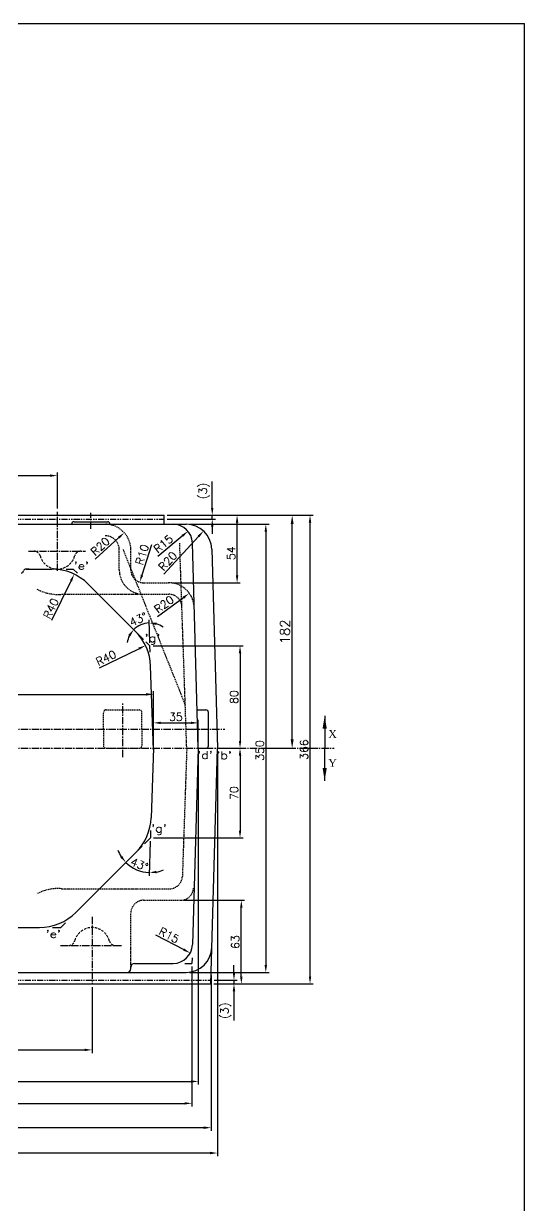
# Model space of a CAD drawing. Header units: millimetres. Extents: x -3508 to 12243, y -3609 to 4092.
# Drawn here: x 7586 to 7977, y 169 to 1092 of the extents above; entities that cross this region are included whole.
import ezdxf

# ---------------------------------------------------------------- set-up
doc = ezdxf.new("R2010")
doc.units = ezdxf.units.MM
doc.header["$LTSCALE"] = 0.3
doc.header["$PDSIZE"] = -50
for name, pattern in [('CENTER2', [28.575, 19.05, -3.175, 3.175, -3.175]), ('HIDDEN', [9.525, 6.35, -3.175]), ('HIDDEN2', [4.7625, 3.175, -1.5875]), ('PHANTOM2', [31.75, 15.875, -3.175, 3.175, -3.175, 3.175, -3.175])]:
    doc.linetypes.add(name, pattern=pattern)
doc.layers.add('AM_5', color=3, linetype='Continuous', lineweight=25)
for name, color, linetype in [('center', 1, 'CENTER2'), ('CHAIN ...', 8, 'PHANTOM2'), ('h', 4, 'HIDDEN'), ('hidden', 4, 'HIDDEN2'), ('ht', 6, 'Continuous')]:
    doc.layers.add(name, color=color, linetype=linetype)
doc.styles.add('ROMANTIC', font='romantic.ttf')
doc.styles.add('rs', font='romans.shx')
doc.styles.get("Standard").update_dxf_attribs({"font": 'romans.shx', "width": 1.2})
doc.dimstyles.new('ISO-25', dxfattribs={"dimscale": 2.5, "dimtxt": 2.5, "dimasz": 2.5, "dimexe": 0.7, "dimexo": 0.625, "dimtad": 1, "dimdec": 3, "dimlfac": -1, "dimzin": 9, "dimdsep": 46, "dimtxsty": 'Standard', "dimcen": 2.5, "dimclrd": 1, "dimclre": 1, "dimclrt": 7, "dimazin": 0, "dimtfac": 0.65, "dimtdec": 3, "dimtmove": 0, "dimatfit": 3, "dimfxl": 0, "dimtolj": 1, "dimarcsym": 0})
doc.dimstyles.new('sarab', dxfattribs={"dimscale": 3, "dimtxt": 2.5, "dimasz": 2.3, "dimexe": 1, "dimexo": 1, "dimtad": 1, "dimdec": 3, "dimdsep": 46, "dimtxsty": 'rs', "dimcen": 0, "dimclrd": 1, "dimclre": 1, "dimclrt": 7, "dimadec": 3, "dimazin": 2, "dimtfac": 1, "dimtdec": 3, "dimtmove": 0, "dimatfit": 3, "dimfxl": 0, "dimarcsym": 0})
doc.dimstyles.new('sarab$0', dxfattribs={"dimscale": 3, "dimtxt": 2.5, "dimasz": 2.3, "dimexe": 1, "dimexo": 1, "dimtad": 1, "dimdec": 3, "dimdsep": 46, "dimtxsty": 'rs', "dimcen": 0, "dimclrd": 1, "dimclre": 1, "dimclrt": 7, "dimadec": 3, "dimazin": 2, "dimtfac": 1, "dimtdec": 3, "dimtmove": 0, "dimatfit": 3, "dimfxl": 0, "dimarcsym": 0})

# ---------------------------------------------------------------- blocks, each defined once
blk = doc.blocks.new('*D44')
at = {"color": 1, "lineweight": -2, "transparency": 16777216}
for p, q in [((7717.61, 355.22), (7717.61, 245.87)), ((7128.61, 292.22), (7128.61, 245.87)), ((7134.36, 248.37), (7711.86, 248.37))]:
    blk.add_line(p, q, dxfattribs=at)
at = {"color": 1, "transparency": 16777216}
for points in [[(7134.36, 249.33), (7134.36, 247.42), (7128.61, 248.37)], [(7711.86, 249.33), (7711.86, 247.42), (7717.61, 248.37)]]:
    blk.add_solid(points, dxfattribs=at)
at = {"layer": 'Defpoints', "color": 0, "transparency": 16777216}
for p in [(7717.61, 357.72), (7128.61, 294.72), (7717.61, 248.37)]:
    blk.add_point(p, dxfattribs=at)
at = {"color": 7, "transparency": 16777216, "insert": (7426.34, 253.06), "char_height": 6.25, "attachment_point": 5, "style": 'rs'}
blk.add_mtext('589', dxfattribs=at)
blk = doc.blocks.new('*D45')
at = {"color": 1, "lineweight": -2, "transparency": 16777216}
for p, q in [((7732.61, 348.22), (7732.61, 226.89)), ((7128.61, 292.22), (7128.61, 226.89)), ((7726.86, 229.39), (7134.36, 229.39))]:
    blk.add_line(p, q, dxfattribs=at)
at = {"color": 1, "transparency": 16777216}
for points in [[(7134.36, 230.35), (7134.36, 228.43), (7128.61, 229.39)], [(7726.86, 230.35), (7726.86, 228.43), (7732.61, 229.39)]]:
    blk.add_solid(points, dxfattribs=at)
at = {"layer": 'Defpoints', "color": 0, "transparency": 16777216}
for p in [(7732.61, 350.72), (7128.61, 294.72), (7128.61, 229.39)]:
    blk.add_point(p, dxfattribs=at)
at = {"color": 7, "transparency": 16777216, "insert": (7435, 234.08), "char_height": 6.25, "attachment_point": 5, "style": 'rs'}
blk.add_mtext('604', dxfattribs=at)
blk = doc.blocks.new('*D46')
at = {"color": 1, "lineweight": -2, "transparency": 16777216}
for p, q in [((7737.61, 523.22), (7737.61, 207.11)), ((7128.61, 292.22), (7128.61, 207.11)), ((7731.86, 209.61), (7134.36, 209.61))]:
    blk.add_line(p, q, dxfattribs=at)
at = {"color": 1, "transparency": 16777216}
for points in [[(7134.36, 210.57), (7134.36, 208.65), (7128.61, 209.61)], [(7731.86, 210.57), (7731.86, 208.65), (7737.61, 209.61)]]:
    blk.add_solid(points, dxfattribs=at)
at = {"layer": 'Defpoints', "color": 0, "transparency": 16777216}
for p in [(7737.61, 525.72), (7128.61, 294.72), (7128.61, 209.61)]:
    blk.add_point(p, dxfattribs=at)
at = {"color": 7, "transparency": 16777216, "insert": (7434.61, 214.3), "char_height": 6.25, "attachment_point": 5, "style": 'rs'}
blk.add_mtext('609', dxfattribs=at)
blk = doc.blocks.new('*D53')
at = {"color": 1, "lineweight": -2, "transparency": 16777216}
for p, q in [((7687.59, 528.22), (7687.59, 548.09)), ((7693.34, 545.59), (7716.86, 545.59)), ((7722.61, 528.22), (7722.61, 548.09))]:
    blk.add_line(p, q, dxfattribs=at)
at = {"color": 1, "transparency": 16777216}
for points in [[(7693.34, 546.55), (7693.34, 544.64), (7687.59, 545.59)], [(7716.86, 546.55), (7716.86, 544.64), (7722.61, 545.59)]]:
    blk.add_solid(points, dxfattribs=at)
at = {"layer": 'Defpoints', "color": 0, "transparency": 16777216}
for p in [(7722.61, 545.59), (7687.59, 525.72), (7722.61, 525.72)]:
    blk.add_point(p, dxfattribs=at)
at = {"color": 7, "transparency": 16777216, "insert": (7705.1, 550.28), "char_height": 6.25, "attachment_point": 5, "style": 'rs'}
blk.add_mtext('35', dxfattribs=at)
blk = doc.blocks.new('*D61')
at = {"color": 1, "lineweight": -2, "transparency": 16777216}
for p, q in [((7157.61, 523.22), (7157.61, 263.02)), ((7722.61, 523.22), (7722.61, 263.02)), ((7163.36, 265.52), (7716.86, 265.52))]:
    blk.add_line(p, q, dxfattribs=at)
at = {"color": 1, "transparency": 16777216}
for points in [[(7163.36, 266.48), (7163.36, 264.56), (7157.61, 265.52)], [(7716.86, 266.48), (7716.86, 264.56), (7722.61, 265.52)]]:
    blk.add_solid(points, dxfattribs=at)
at = {"layer": 'Defpoints', "color": 0, "transparency": 16777216}
for p in [(7157.61, 525.72), (7722.61, 525.72), (7722.61, 265.52)]:
    blk.add_point(p, dxfattribs=at)
at = {"color": 7, "transparency": 16777216, "insert": (7442.2, 270.21), "char_height": 6.25, "attachment_point": 5, "style": 'rs'}
blk.add_mtext('565', dxfattribs=at)
blk = doc.blocks.new('*D64')
at = {"color": 1, "lineweight": -2, "transparency": 16777216}
for p, q in [((7687.35, 605.72), (7757.73, 605.72)), ((7755.23, 599.97), (7755.23, 531.47)), ((7740.11, 525.72), (7757.73, 525.72))]:
    blk.add_line(p, q, dxfattribs=at)
at = {"color": 1, "transparency": 16777216}
for points in [[(7754.28, 599.97), (7756.19, 599.97), (7755.23, 605.72)], [(7754.28, 531.47), (7756.19, 531.47), (7755.23, 525.72)]]:
    blk.add_solid(points, dxfattribs=at)
at = {"layer": 'Defpoints', "color": 0, "transparency": 16777216}
for p in [(7684.85, 605.72), (7737.61, 525.72), (7755.23, 525.72)]:
    blk.add_point(p, dxfattribs=at)
at = {"color": 7, "transparency": 16777216, "insert": (7750.55, 565.72), "char_height": 6.25, "attachment_point": 5, "rotation": 90, "style": 'rs'}
blk.add_mtext('80', dxfattribs=at)
blk = doc.blocks.new('*D65')
at = {"color": 1, "lineweight": -2, "transparency": 16777216}
for p, q in [((7755.23, 519.97), (7755.23, 461.47)), ((7687.69, 455.72), (7757.73, 455.72))]:
    blk.add_line(p, q, dxfattribs=at)
at = {"color": 1, "transparency": 16777216}
for points in [[(7754.28, 519.97), (7756.19, 519.97), (7755.23, 525.72)], [(7754.28, 461.47), (7756.19, 461.47), (7755.23, 455.72)]]:
    blk.add_solid(points, dxfattribs=at)
at = {"layer": 'Defpoints', "color": 0, "transparency": 16777216}
for p in [(7755.23, 525.72), (7685.19, 455.72), (7755.23, 455.72)]:
    blk.add_point(p, dxfattribs=at)
at = {"color": 7, "transparency": 16777216, "insert": (7750.55, 490.72), "char_height": 6.25, "attachment_point": 5, "rotation": 90, "style": 'rs'}
blk.add_mtext('70', dxfattribs=at)
blk = doc.blocks.new('*D66')
at = {"color": 1, "lineweight": -2, "transparency": 16777216}
for p, q in [((7679.79, 610.78), (7670.39, 620.19)), ((7684.76, 608.22), (7684.15, 626.16))]:
    blk.add_line(p, q, dxfattribs=at)
for start, end in [(91.96366, 135), (55.10481, 73.53423), (153.42942, 171.85885)]:
    blk.add_arc((7684.85, 605.72), 17.95, start, end, dxfattribs=at)
at = {"color": 1, "transparency": 16777216}
for points in [[(7689.82, 621.99), (7690.06, 623.89), (7684.23, 623.67)], [(7668.02, 614.31), (7669.57, 613.19), (7672.15, 618.42)]]:
    blk.add_solid(points, dxfattribs=at)
at = {"layer": 'Defpoints', "color": 0, "transparency": 16777216}
for p in [(7679.81, 622.95), (7681.56, 609.01), (7684.85, 605.72), (7684.85, 605.72), (7685.02, 600.82)]:
    blk.add_point(p, dxfattribs=at)
at = {"color": 7, "transparency": 16777216, "insert": (7675.75, 626.45), "char_height": 6.25, "attachment_point": 5, "rotation": 23.69361, "style": 'rs'}
blk.add_mtext('43%%D', dxfattribs=at)
blk = doc.blocks.new('*D67')
at = {"color": 1, "lineweight": -2, "transparency": 16777216}
for p, q in [((7685.11, 453.22), (7684.18, 426.16)), ((7678.8, 449.33), (7664.28, 434.81))]:
    blk.add_line(p, q, dxfattribs=at)
for start, end in [(200.62356, 212.81178), (225, 268.03634), (280.22456, 292.41278)]:
    blk.add_arc((7685.19, 455.72), 27.08, start, end, dxfattribs=at)
at = {"color": 1, "transparency": 16777216}
for points in [[(7663.18, 441.65), (7661.69, 440.45), (7666.04, 436.57)], [(7690.07, 428.12), (7689.93, 430.03), (7684.26, 428.66)]]:
    blk.add_solid(points, dxfattribs=at)
at = {"layer": 'Defpoints', "color": 0, "transparency": 16777216}
for p in [(7685.19, 455.72), (7685.19, 455.72), (7685.39, 461.45), (7680.57, 451.1), (7671.39, 432.43)]:
    blk.add_point(p, dxfattribs=at)
at = {"color": 7, "transparency": 16777216, "insert": (7676.67, 435.01), "char_height": 6.25, "attachment_point": 5, "rotation": 337.63419, "style": 'rs'}
blk.add_mtext('43%%D', dxfattribs=at)
blk = doc.blocks.new('*D68')
at = {"color": 1, "lineweight": -2, "transparency": 16777216}
for p, q in [((7715.68, 700.72), (7777.87, 700.72)), ((7775.37, 694.97), (7775.37, 356.47)), ((7715.68, 350.72), (7777.87, 350.72))]:
    blk.add_line(p, q, dxfattribs=at)
at = {"color": 1, "transparency": 16777216}
for points in [[(7774.41, 694.97), (7776.33, 694.97), (7775.37, 700.72)], [(7774.41, 356.47), (7776.33, 356.47), (7775.37, 350.72)]]:
    blk.add_solid(points, dxfattribs=at)
at = {"layer": 'Defpoints', "color": 0, "transparency": 16777216}
for p in [(7713.18, 700.72), (7713.18, 350.72), (7775.37, 350.72)]:
    blk.add_point(p, dxfattribs=at)
at = {"color": 7, "transparency": 16777216, "insert": (7770.68, 524), "char_height": 6.25, "attachment_point": 5, "rotation": 90, "style": 'rs'}
blk.add_mtext('350', dxfattribs=at)
blk = doc.blocks.new('*D69')
at = {"color": 1, "lineweight": -2, "transparency": 16777216}
for p, q in [((7698.36, 707.72), (7812.42, 707.72)), ((7809.92, 347.47), (7809.92, 701.97)), ((7734.86, 341.72), (7812.42, 341.72))]:
    blk.add_line(p, q, dxfattribs=at)
at = {"color": 1, "transparency": 16777216}
for points in [[(7808.96, 701.97), (7810.88, 701.97), (7809.92, 707.72)], [(7808.96, 347.47), (7810.88, 347.47), (7809.92, 341.72)]]:
    blk.add_solid(points, dxfattribs=at)
at = {"layer": 'Defpoints', "color": 0, "transparency": 16777216}
for p in [(7695.86, 707.72), (7809.92, 707.72), (7732.36, 341.72)]:
    blk.add_point(p, dxfattribs=at)
at = {"color": 7, "transparency": 16777216, "insert": (7805.23, 524.72), "char_height": 6.25, "attachment_point": 5, "rotation": 90, "style": 'rs'}
blk.add_mtext('366', dxfattribs=at)
blk = doc.blocks.new('*D70')
at = {"color": 1, "lineweight": -2, "transparency": 16777216}
for p, q in [((7733.53, 713.47), (7733.53, 734.25)), ((7698.36, 707.72), (7736.03, 707.72)), ((7698.36, 704.72), (7736.03, 704.72)), ((7733.53, 704.72), (7733.53, 707.72)), ((7733.53, 698.97), (7733.53, 693.22))]:
    blk.add_line(p, q, dxfattribs=at)
at = {"color": 1, "transparency": 16777216}
for points in [[(7732.57, 713.47), (7734.49, 713.47), (7733.53, 707.72)], [(7732.57, 698.97), (7734.49, 698.97), (7733.53, 704.72)]]:
    blk.add_solid(points, dxfattribs=at)
at = {"layer": 'Defpoints', "color": 0, "transparency": 16777216}
for p in [(7695.86, 707.72), (7695.86, 704.72), (7733.53, 707.72)]:
    blk.add_point(p, dxfattribs=at)
at = {"color": 7, "transparency": 16777216, "insert": (7727.2, 726.74), "char_height": 6.25, "attachment_point": 5, "rotation": 90, "style": 'rs'}
blk.add_mtext('(3)', dxfattribs=at)
blk = doc.blocks.new('*D71')
at = {"color": 1, "lineweight": -2, "transparency": 16777216}
for p, q in [((7750.5, 350.47), (7750.5, 356.22)), ((7734.86, 341.72), (7753, 341.72)), ((7735.01, 344.72), (7753, 344.72)), ((7750.5, 344.72), (7750.5, 341.72)), ((7750.5, 335.97), (7750.5, 313.23))]:
    blk.add_line(p, q, dxfattribs=at)
at = {"color": 1, "transparency": 16777216}
for points in [[(7749.54, 350.47), (7751.46, 350.47), (7750.5, 344.72)], [(7749.54, 335.97), (7751.46, 335.97), (7750.5, 341.72)]]:
    blk.add_solid(points, dxfattribs=at)
at = {"layer": 'Defpoints', "color": 0, "transparency": 16777216}
for p in [(7732.36, 341.72), (7732.51, 344.72), (7750.5, 341.72)]:
    blk.add_point(p, dxfattribs=at)
at = {"color": 7, "transparency": 16777216, "insert": (7744.17, 320.74), "char_height": 6.25, "attachment_point": 5, "rotation": 90, "style": 'rs'}
blk.add_mtext('(3)', dxfattribs=at)
blk = doc.blocks.new('*D72')
at = {"color": 1, "lineweight": -2, "transparency": 16777216}
blk.add_line((7645.41, 588.59), (7676.23, 603.54), dxfattribs=at)
at = {"color": 1, "transparency": 16777216}
blk.add_solid([(7675.81, 604.4), (7676.65, 602.68), (7681.4, 606.05)], dxfattribs=at)
at = {"layer": 'Defpoints', "color": 0, "transparency": 16777216}
for p in [(7681.4, 606.05), (7645.41, 588.59)]:
    blk.add_point(p, dxfattribs=at)
at = {"color": 7, "transparency": 16777216, "insert": (7650.58, 596.31), "char_height": 6.25, "attachment_point": 5, "rotation": 25.88235, "style": 'rs'}
blk.add_mtext('R40', dxfattribs=at)
blk = doc.blocks.new('*D73')
at = {"color": 1, "lineweight": -2, "transparency": 16777216}
blk.add_line((7608.28, 625.72), (7623.21, 656.55), dxfattribs=at)
at = {"color": 1, "transparency": 16777216}
blk.add_solid([(7622.35, 656.97), (7624.07, 656.13), (7625.71, 661.72)], dxfattribs=at)
at = {"layer": 'Defpoints', "color": 0, "transparency": 16777216}
for p in [(7625.71, 661.72), (7608.28, 625.72)]:
    blk.add_point(p, dxfattribs=at)
at = {"color": 7, "transparency": 16777216, "insert": (7607.56, 634.98), "char_height": 6.25, "attachment_point": 5, "rotation": 64.16157, "style": 'rs'}
blk.add_mtext('R40', dxfattribs=at)
blk = doc.blocks.new('*D262')
at = {"color": 1, "lineweight": -2, "transparency": 16777216}
for p, q in [((7639.61, 339.03), (7639.61, 287.65)), ((7288.61, 304.28), (7288.61, 287.65)), ((7294.36, 290.15), (7633.86, 290.15))]:
    blk.add_line(p, q, dxfattribs=at)
at = {"color": 1, "transparency": 16777216}
for points in [[(7294.36, 291.11), (7294.36, 289.19), (7288.61, 290.15)], [(7633.86, 291.11), (7633.86, 289.19), (7639.61, 290.15)]]:
    blk.add_solid(points, dxfattribs=at)
at = {"layer": 'Defpoints', "color": 0, "transparency": 16777216}
for p in [(7639.61, 341.53), (7288.61, 306.78), (7639.61, 290.15)]:
    blk.add_point(p, dxfattribs=at)
at = {"color": 7, "transparency": 16777216, "insert": (7462.95, 294.84), "char_height": 6.25, "attachment_point": 5, "style": 'rs'}
blk.add_mtext('351', dxfattribs=at)
blk = doc.blocks.new('*D264')
at = {"color": 1, "lineweight": -2, "transparency": 16777216}
for p, q in [((7308.61, 718.34), (7308.61, 741.22)), ((7314.36, 738.72), (7606.86, 738.72)), ((7612.61, 712.95), (7612.61, 741.22))]:
    blk.add_line(p, q, dxfattribs=at)
at = {"color": 1, "transparency": 16777216}
for points in [[(7314.36, 739.68), (7314.36, 737.77), (7308.61, 738.72)], [(7606.86, 739.68), (7606.86, 737.77), (7612.61, 738.72)]]:
    blk.add_solid(points, dxfattribs=at)
at = {"layer": 'Defpoints', "color": 0, "transparency": 16777216}
for p in [(7612.61, 738.72), (7308.61, 715.84), (7612.61, 710.45)]:
    blk.add_point(p, dxfattribs=at)
at = {"color": 7, "transparency": 16777216, "insert": (7460.61, 743.41), "char_height": 6.25, "attachment_point": 5, "style": 'rs'}
blk.add_mtext('304', dxfattribs=at)
blk = doc.blocks.new('*D272')
at = {"color": 1, "lineweight": -2, "transparency": 16777216}
blk.add_line((7641.96, 673.57), (7660.51, 690.25), dxfattribs=at)
at = {"color": 1, "transparency": 16777216}
blk.add_solid([(7659.87, 690.97), (7661.15, 689.54), (7664.78, 694.1)], dxfattribs=at)
at = {"layer": 'Defpoints', "color": 0, "transparency": 16777216}
for p in [(7664.78, 694.1), (7649.91, 680.72)]:
    blk.add_point(p, dxfattribs=at)
at = {"color": 7, "transparency": 16777216, "insert": (7645.96, 683.47), "char_height": 6.25, "attachment_point": 5, "rotation": 41.97907, "style": 'rs'}
blk.add_mtext('R20', dxfattribs=at)
blk = doc.blocks.new('*D273')
at = {"color": 1, "lineweight": -2, "transparency": 16777216}
blk.add_line((7686.09, 684.77), (7678.64, 660.97), dxfattribs=at)
at = {"color": 1, "transparency": 16777216}
blk.add_solid([(7677.73, 661.25), (7679.56, 660.68), (7676.93, 655.48)], dxfattribs=at)
at = {"layer": 'Defpoints', "color": 0, "transparency": 16777216}
for p in [(7679.91, 665.02), (7676.93, 655.48)]:
    blk.add_point(p, dxfattribs=at)
at = {"color": 7, "transparency": 16777216, "insert": (7678.75, 677.01), "char_height": 6.25, "attachment_point": 5, "rotation": 72.62945, "style": 'rs'}
blk.add_mtext('R10', dxfattribs=at)
blk = doc.blocks.new('*D274')
at = {"color": 1, "lineweight": -2, "transparency": 16777216}
blk.add_line((7690.94, 675.72), (7710.16, 691.62), dxfattribs=at)
at = {"color": 1, "transparency": 16777216}
blk.add_solid([(7709.55, 692.36), (7710.77, 690.88), (7714.59, 695.28)], dxfattribs=at)
at = {"layer": 'Defpoints', "color": 0, "transparency": 16777216}
for p in [(7714.59, 695.28), (7703.04, 685.72)]:
    blk.add_point(p, dxfattribs=at)
at = {"color": 7, "transparency": 16777216, "insert": (7695.35, 685.45), "char_height": 6.25, "attachment_point": 5, "rotation": 39.59262, "style": 'rs'}
blk.add_mtext('R15', dxfattribs=at)
blk = doc.blocks.new('*D275')
at = {"color": 1, "lineweight": -2, "transparency": 16777216}
blk.add_line((7690.85, 628.71), (7710.98, 643.44), dxfattribs=at)
at = {"color": 1, "transparency": 16777216}
blk.add_solid([(7710.42, 644.21), (7711.55, 642.66), (7715.62, 646.83)], dxfattribs=at)
at = {"layer": 'Defpoints', "color": 0, "transparency": 16777216}
for p in [(7715.62, 646.83), (7699.48, 635.02)]:
    blk.add_point(p, dxfattribs=at)
at = {"color": 7, "transparency": 16777216, "insert": (7695.83, 638.16), "char_height": 6.25, "attachment_point": 5, "rotation": 36.18514, "style": 'rs'}
blk.add_mtext('R20', dxfattribs=at)
blk = doc.blocks.new('*D276')
at = {"color": 1, "lineweight": -2, "transparency": 16777216}
blk.add_line((7689.11, 379.94), (7711.27, 368.47), dxfattribs=at)
at = {"color": 1, "transparency": 16777216}
blk.add_solid([(7711.71, 369.32), (7710.83, 367.62), (7716.37, 365.83)], dxfattribs=at)
at = {"layer": 'Defpoints', "color": 0, "transparency": 16777216}
for p in [(7703.05, 372.72), (7716.37, 365.83)]:
    blk.add_point(p, dxfattribs=at)
at = {"color": 7, "transparency": 16777216, "insert": (7699.79, 379.69), "char_height": 6.25, "attachment_point": 5, "rotation": 332.63068, "style": 'rs'}
blk.add_mtext('R15', dxfattribs=at)
blk = doc.blocks.new('*D277')
at = {"color": 1, "lineweight": -2, "transparency": 16777216}
for p, q in [((7698.36, 707.72), (7755.43, 707.72)), ((7752.93, 660.77), (7752.93, 701.97)), ((7701.98, 655.02), (7755.43, 655.02))]:
    blk.add_line(p, q, dxfattribs=at)
at = {"color": 1, "transparency": 16777216}
for points in [[(7751.97, 701.97), (7753.89, 701.97), (7752.93, 707.72)], [(7751.97, 660.77), (7753.89, 660.77), (7752.93, 655.02)]]:
    blk.add_solid(points, dxfattribs=at)
at = {"layer": 'Defpoints', "color": 0, "transparency": 16777216}
for p in [(7695.86, 707.72), (7752.93, 707.72), (7699.48, 655.02)]:
    blk.add_point(p, dxfattribs=at)
at = {"color": 7, "transparency": 16777216, "insert": (7748.24, 678.09), "char_height": 6.25, "attachment_point": 5, "rotation": 90, "style": 'rs'}
blk.add_mtext('54', dxfattribs=at)
blk = doc.blocks.new('*D278')
at = {"color": 1, "lineweight": -2, "transparency": 16777216}
for p, q in [((7711.38, 407.02), (7758.75, 407.02)), ((7756.25, 347.47), (7756.25, 401.27)), ((7734.86, 341.72), (7758.75, 341.72))]:
    blk.add_line(p, q, dxfattribs=at)
at = {"color": 1, "transparency": 16777216}
for points in [[(7755.29, 401.27), (7757.21, 401.27), (7756.25, 407.02)], [(7755.29, 347.47), (7757.21, 347.47), (7756.25, 341.72)]]:
    blk.add_solid(points, dxfattribs=at)
at = {"layer": 'Defpoints', "color": 0, "transparency": 16777216}
for p in [(7708.88, 407.02), (7756.25, 407.02), (7732.36, 341.72)]:
    blk.add_point(p, dxfattribs=at)
at = {"color": 7, "transparency": 16777216, "insert": (7751.56, 374.37), "char_height": 6.25, "attachment_point": 5, "rotation": 90, "style": 'rs'}
blk.add_mtext('63', dxfattribs=at)
blk = doc.blocks.new('*D279')
at = {"color": 1, "lineweight": -2, "transparency": 16777216}
blk.add_line((7695.73, 661.68), (7722.8, 691.23), dxfattribs=at)
at = {"color": 1, "transparency": 16777216}
blk.add_solid([(7722.1, 691.88), (7723.51, 690.58), (7726.69, 695.47)], dxfattribs=at)
at = {"layer": 'Defpoints', "color": 0, "transparency": 16777216}
for p in [(7726.69, 695.47), (7713.18, 680.72)]:
    blk.add_point(p, dxfattribs=at)
at = {"color": 7, "transparency": 16777216, "insert": (7698.76, 671.93), "char_height": 6.25, "attachment_point": 5, "rotation": 47.50206, "style": 'rs'}
blk.add_mtext('R20', dxfattribs=at)
blk = doc.blocks.new('*D330')
at = {"layer": 'Defpoints', "color": 0, "transparency": 16777216}
for p in [(7687.59, 567.87), (7308.61, 525.72), (7687.59, 525.72)]:
    blk.add_point(p, dxfattribs=at)
at = {"layer": 'ht', "color": 1, "lineweight": -2, "transparency": 16777216}
for p, q in [((7308.61, 528.22), (7308.61, 570.37)), ((7314.36, 567.87), (7681.84, 567.87)), ((7687.59, 528.22), (7687.59, 570.37))]:
    blk.add_line(p, q, dxfattribs=at)
at = {"layer": 'ht', "color": 1, "transparency": 16777216}
for points in [[(7314.36, 568.83), (7314.36, 566.91), (7308.61, 567.87)], [(7681.84, 568.83), (7681.84, 566.91), (7687.59, 567.87)]]:
    blk.add_solid(points, dxfattribs=at)
at = {"layer": 'ht', "color": 7, "transparency": 16777216, "insert": (7498.1, 572.56), "char_height": 6.25, "attachment_point": 5, "style": 'rs'}
blk.add_mtext('379', dxfattribs=at)
blk = doc.blocks.new('_DatumFilled')
at = {"color": 0, "linetype": 'ByBlock'}
blk.add_solid([(0, 0.58), (-1, 0), (0, -0.58)], dxfattribs=at)
blk = doc.blocks.new('*D1100')
at = {"layer": 'AM_5', "color": 1, "lineweight": -2, "transparency": 16777216}
for p, q in [((7698.86, 707.72), (7798.96, 707.72)), ((7795.96, 532.62), (7795.96, 700.82)), ((7778.37, 525.72), (7798.96, 525.72))]:
    blk.add_line(p, q, dxfattribs=at)
at = {"layer": 'AM_5', "color": 1, "transparency": 16777216}
for points in [[(7794.81, 700.82), (7797.11, 700.82), (7795.96, 707.72)], [(7794.81, 532.62), (7797.11, 532.62), (7795.96, 525.72)]]:
    blk.add_solid(points, dxfattribs=at)
at = {"layer": 'Defpoints', "color": 0, "transparency": 16777216}
for p in [(7695.86, 707.72), (7795.96, 707.72), (7775.37, 525.72)]:
    blk.add_point(p, dxfattribs=at)
at = {"layer": 'AM_5', "color": 7, "transparency": 16777216, "insert": (7790.33, 616.72), "char_height": 7.5, "attachment_point": 5, "rotation": 90, "style": 'rs'}
blk.add_mtext('182', dxfattribs=at)

msp = doc.modelspace()

# ---------------------------------------------------------------- linework, layer by layer
for p, q in [((2624.0253, 1091.7581), (7977.3716, 1091.7581)), ((7977.3716, -653.5235), (7977.3716, 1091.7581)), ((7226.6825, 707.7223), (7695.8635, 707.7223)), ((7625.6135, 702.7223), (7651.6135, 702.7223)), ((7695.8635, 700.7223), (7695.8635, 707.7223)), ((7203.4306, 700.7223), (7713.1768, 700.7223)), ((7722.6135, 525.7223), (7718.0298, 686.1507)), ((7733.1686, 681.2935), (7737.6135, 525.7223)), ((7588.1135, 665.7223), (7608.2815, 665.7223)), ((7590.4275, 665.7223), (7588.1135, 665.7223)), ((7619.3959, 665.7223), (7624.8501, 665.7223)), ((7628.1535, 662.4189), (7624.8501, 665.7223)), ((7673.6982, 616.8742), (7636.5658, 654.0066)), ((7684.8501, 605.7223), (7681.5612, 609.0112)), ((7685.0183, 600.8156), (7684.8501, 605.7223)), ((7687.6341, 524.523), (7685.3905, 589.9605)), ((7721.7564, 555.7223), (7728.6135, 555.7223)), ((7730.6135, 527.7223), (7730.6135, 553.7223)), ((7687.5929, 525.7223), (7685.7333, 471.4841)), ((7722.6135, 525.7223), (7718.0491, 372.3597)), ((7722.6135, 525.7223), (7728.6135, 525.7223)), ((7732.3564, 341.7223), (7737.6135, 525.7223)), ((7685.1929, 455.7223), (7680.5701, 451.0995)), ((7685.3891, 461.445), (7685.1929, 455.7223)), ((7674.0411, 444.5705), (7626.9087, 397.4381)), ((7618.9983, 389.5277), (7615.1929, 385.7223)), ((7225.7829, 385.7223), (7598.6244, 385.7223)), ((7608.7394, 385.7223), (7615.1929, 385.7223)), ((7717.7455, 362.1581), (7717.6135, 357.7223)), ((7672.9135, 357.7223), (7703.033, 357.7223)), ((7712.2379, 357.7223), (7717.6135, 357.7223)), ((7203.4306, 350.7223), (7713.1768, 350.7223)), ((7222.3419, 341.7223), (7732.3564, 341.7223))]:
    msp.add_line(p, q)
for centre, radius, start, end in [((7625.6135, 700.7223), 2, 90, 180), ((7651.6135, 700.7223), 2, 0, 90), ((7703.036, 685.7223), 15, 1.636577, 90), ((7713.1768, 680.7223), 20, 1.636577, 90), ((7588.1135, 663.7223), 2, 90, 165.5224878), ((7608.2815, 625.7223), 40, 45, 90), ((7584.2405, 664.7223), 2, 270, 345.5224878), ((7645.414, 588.5899), 40, 1.9636575, 45), ((7728.6135, 553.7223), 2, 0, 90), ((7728.6135, 527.7223), 2, 270, 360), ((7645.7568, 472.8548), 40, 315, 358.0363425), ((7598.6244, 425.7223), 40, 270, 315), ((7703.0533, 372.7223), 15, 270, 358.2952717), ((7713.1768, 370.7223), 20, 270, 358.363423), ((7666.9135, 353.7223), 3, 270, 0), ((7672.9135, 354.7223), 3, 90, 180)]:
    msp.add_arc(centre, radius, start, end)
at = {"layer": 'center'}
for p, q in [((7612.6135, 664.2319), (7612.6135, 710.4532)), ((7638.6135, 697.2727), (7638.6135, 709.7576)), ((7589.8812, 679.7223), (7634.4756, 679.7223)), ((7663.6135, 518.7383), (7663.6135, 560.9751)), ((7112.4949, 540.7223), (7722.6135, 540.7223)), ((7716.372, 540.7223), (7743.284, 540.7223)), ((7112.4949, 525.7223), (7722.6135, 525.7223)), ((7728.6135, 525.7223), (7774.4465, 525.7223)), ((7774.4465, 525.7223), (7785.0809, 525.7223)), ((7793.0889, 525.7223), (7828.7703, 525.7223)), ((7639.6135, 394.0524), (7639.6135, 341.53)), ((7614.8678, 371.7223), (7662.5099, 371.7223))]:
    msp.add_line(p, q, dxfattribs=at)
at = {"layer": 'CHAIN ...'}
for p, q in [((7234.7178, 704.7223), (7695.8635, 704.7223)), ((7234.7178, 344.7223), (7732.4421, 344.7223))]:
    msp.add_line(p, q, dxfattribs=at)
at = {"layer": 'h'}
for centre, radius, start, end in [((7594.2832, 674.7223), 5, 15.2575233, 90), ((7612.6135, 679.7223), 14, 195.2575233, 344.7424767), ((7630.9438, 674.7223), 5, 90, 164.7424767), ((7639.6135, 371.7223), 14, 15.2575233, 164.7424767), ((7621.2832, 376.7223), 5, 270, 344.7424767), ((7657.9438, 376.7223), 5, 195.2575233, 270)]:
    msp.add_arc(centre, radius, start, end, dxfattribs=at)
at = {"layer": 'hidden'}
for p, q in [((7713.6188, 525.4139), (7708.1155, 685.9279)), ((7660.9135, 665.0223), (7660.9135, 680.7223)), ((7663.8635, 680.9223), (7712.4528, 559.4223)), ((7669.9135, 665.0223), (7669.9135, 680.7223)), ((7679.9135, 655.0223), (7699.4825, 655.0223)), ((7615.8635, 646.0223), (7699.8206, 646.0223)), ((7650.6135, 555.7223), (7676.6135, 555.7223)), ((7648.6135, 540.7223), (7648.6135, 553.7223)), ((7678.6135, 540.7223), (7678.6135, 553.7223)), ((7648.6135, 540.7223), (7648.6135, 527.7223)), ((7678.6135, 540.7223), (7678.6135, 527.7223)), ((7650.6135, 525.7223), (7676.6135, 525.7223)), ((7713.6188, 526.0307), (7710.1782, 425.6797)), ((7615.8635, 416.0223), (7700.1841, 416.0223)), ((7679.9135, 407.0223), (7708.8808, 407.0223)), ((7669.9135, 353.7223), (7669.9135, 397.0223))]:
    msp.add_line(p, q, dxfattribs=at)
for centre, radius, start, end in [((7649.9135, 680.7223), 20, 0, 90), ((7649.9135, 680.7223), 11, 0, 90), ((7679.9135, 665.0223), 19, 180, 270), ((7679.9135, 665.0223), 10, 180, 270), ((7613.0613, 680.5777), 34.6688, 241.3985013, 274.6360947), ((7699.4825, 635.0223), 20, 1.636577, 90), ((7699.8206, 636.0223), 10, 1.9636575, 90), ((7650.6135, 553.7223), 2, 90, 180), ((7676.6135, 553.7223), 2, 0, 90), ((7650.6135, 527.7223), 2, 180, 270), ((7676.6135, 527.7223), 2, 270, 0), ((7700.1841, 426.0223), 10, 270, 358.0363425), ((7612.8434, 381.4853), 34.6688, 85.0024026, 118.239996), ((7708.8808, 417.0223), 10, 270, 358.0363425), ((7679.9135, 397.0223), 10, 90, 180)]:
    msp.add_arc(centre, radius, start, end, dxfattribs=at)

# ---------------------------------------------------------------- texts
at = {"width": 1.2}
for s, p in [("'e'", (7625.3103, 665.2713)), ("'g'", (7680.7096, 608.7552)), ("'d'", (7721.7887, 517.3937)), ("'b'", (7736.6933, 517.2557)), ("'g'", (7685.7608, 460.0754)), ("'e'", (7603.4343, 377.5958))]:
    msp.add_text(s, height=6.1, dxfattribs=at).set_placement(p)
at = {"style": 'ROMANTIC'}
for s, p in [('X', (7824.1982, 533.8155)), ('Y', (7824.1982, 511.2989))]:
    msp.add_text(s, height=6.1, dxfattribs=at).set_placement(p)

# ---------------------------------------------------------------- dimensions: what is measured, and where the dimension line sits
dim = msp.add_linear_dim(base=(7612.6135, 738.7249), p1=(7308.6135, 715.8408), p2=(7612.6135, 710.4532), dimstyle='sarab', override={"dimscale": 2.5, "dimdec": 2, "dimadec": 2, "dimtdec": 2, "dimatfit": 0})
dim.commit()
dim.dimension.update_dxf_attribs({"geometry": '*D264', "text_midpoint": (7460.6135, 743.4124)})
for base, p1, p2, text, override, picture, middle in [((7733.5275, 707.7223), (7695.8635, 704.7223), (7695.8635, 707.7223), '(<>)', {"dimscale": 2.5, "dimdec": 2, "dimadec": 2, "dimtdec": 2, "dimatfit": 0}, '*D70', (7727.2031, 726.7372)), ((7756.2517, 407.0223), (7732.3564, 341.7223), (7708.8808, 407.0223), '63', {"dimscale": 2.5, "dimdec": 2, "dimadec": 2, "dimtdec": 2}, '*D278', (7751.5642, 374.3723))]:
    dim = msp.add_linear_dim(base=base, p1=p1, p2=p2, angle=90, text=text, dimstyle='sarab', override=override)
    dim.commit()
    dim.dimension.update_dxf_attribs({"geometry": picture, "text_midpoint": middle})
for base, p1, p2, picture, middle in [((7809.9183, 707.7223), (7732.3564, 341.7223), (7695.8635, 707.7223), '*D69', (7809.9183, 524.7223)), ((7775.3667, 350.7223), (7713.1768, 700.7223), (7713.1768, 350.7223), '*D68', (7775.3667, 524.0023)), ((7755.2343, 455.7223), (7755.2343, 525.7223), (7685.1929, 455.7223), '*D65', (7755.2343, 490.7223))]:
    dim = msp.add_linear_dim(base=base, p1=p1, p2=p2, angle=90, dimstyle='sarab', override={"dimscale": 2.5, "dimdec": 2, "dimadec": 2, "dimtdec": 2, "dimatfit": 0})
    dim.commit()
    dim.dimension.update_dxf_attribs({"geometry": picture, "text_midpoint": middle, "dimtype": 160})
for base, p1, p2, text, override, picture, middle in [((7752.9272, 707.7223), (7699.4825, 655.0223), (7695.8635, 707.7223), '54', {"dimscale": 2.5, "dimdec": 2, "dimadec": 2, "dimtdec": 2}, '*D277', (7752.9272, 678.0875)), ((7750.499, 341.7223), (7732.5135, 344.7223), (7732.3564, 341.7223), '(<>)', {"dimscale": 2.5, "dimdec": 2, "dimadec": 2, "dimtdec": 2, "dimatfit": 0}, '*D71', (7750.499, 320.7432))]:
    dim = msp.add_linear_dim(base=base, p1=p1, p2=p2, angle=90, text=text, dimstyle='sarab', override=override)
    dim.commit()
    dim.dimension.update_dxf_attribs({"geometry": picture, "text_midpoint": middle, "dimtype": 160})
for center, mpoint, override, picture, middle in [((7649.9135, 680.7223), (7664.7813, 694.0995), {"dimscale": 2.5, "dimdec": 2, "dimadec": 2, "dimtdec": 2}, '*D272', (7649.0971, 679.9878)), ((7703.036, 685.7223), (7714.5949, 695.2822), {"dimscale": 2.5, "dimdec": 2, "dimadec": 2, "dimtdec": 2}, '*D274', (7698.3367, 681.8358)), ((7713.1768, 680.7223), (7726.688, 695.4684), {"dimscale": 2.5, "dimdec": 2, "dimadec": 2, "dimtdec": 2, "dimtmove": 1}, '*D279', (7702.2173, 668.7613)), ((7679.9135, 665.0223), (7676.928, 655.4784), {"dimscale": 2.5, "dimdec": 2, "dimadec": 2, "dimtdec": 2}, '*D273', (7683.2269, 675.6144)), ((7608.2815, 625.7223), (7625.7149, 661.7234), {"dimscale": 2.5, "dimdec": 2, "dimadec": 2, "dimtdec": 2, "dimatfit": 0}, '*D73', (7611.776, 632.9386)), ((7699.4825, 635.0223), (7715.6248, 646.8303), {"dimscale": 2.5, "dimdec": 2, "dimadec": 2, "dimtdec": 2}, '*D275', (7698.5961, 634.374)), ((7645.414, 588.5899), (7681.4017, 606.0509), {"dimscale": 2.5, "dimdec": 2, "dimadec": 2, "dimtdec": 2, "dimatfit": 0}, '*D72', (7652.6276, 592.0899)), ((7703.0533, 372.7223), (7716.3742, 365.8265), {"dimscale": 2.5, "dimdec": 2, "dimadec": 2, "dimtdec": 2}, '*D276', (7697.6377, 375.5258))]:
    dim = msp.add_radius_dim(center=center, mpoint=mpoint, dimstyle='sarab', override=override)
    dim.commit()
    dim.dimension.update_dxf_attribs({"geometry": picture, "text_midpoint": middle, "dimtype": 164})
for base, line1, line2, picture, middle in [((7679.8084, 622.9535), ((7684.8501, 605.7223), (7681.5612, 609.0112)), ((7685.0183, 600.8156), (7684.8501, 605.7223)), '*D66', (7677.6355, 622.1626)), ((7671.3853, 432.4255), ((7685.1929, 455.7223), (7680.5701, 451.0995)), ((7685.3891, 461.445), (7685.1929, 455.7223)), '*D67', (7674.888, 430.6783))]:
    dim = msp.add_angular_dim_2l(base=base, line1=line1, line2=line2, text='43%%D', dimstyle='sarab', override={"dimscale": 2.5, "dimdec": 2, "dimadec": 2, "dimtdec": 2, "dimatfit": 0})
    dim.commit()
    dim.dimension.update_dxf_attribs({"geometry": picture, "text_midpoint": middle, "dimtype": 162})
dim = msp.add_linear_dim(base=(7755.2343, 525.7223), p1=(7684.8501, 605.7223), p2=(7737.6135, 525.7223), angle=90, dimstyle='sarab', override={"dimscale": 2.5, "dimdec": 2, "dimadec": 2, "dimtdec": 2, "dimatfit": 0})
dim.commit()
dim.dimension.update_dxf_attribs({"geometry": '*D64', "text_midpoint": (7750.5468, 565.7223)})
dim = msp.add_linear_dim(base=(7722.6135, 545.595), p1=(7687.5929, 525.7223), p2=(7722.6135, 525.7223), text='35', dimstyle='sarab', override={"dimscale": 2.5, "dimdec": 2, "dimadec": 2, "dimtdec": 2, "dimatfit": 0})
dim.commit()
dim.dimension.update_dxf_attribs({"geometry": '*D53', "text_midpoint": (7705.1032, 550.2825)})
for base, p1, p2, picture, middle in [((7128.6135, 209.6125), (7737.6135, 525.7223), (7128.6135, 294.7223), '*D46', (7434.6075, 209.6125)), ((7722.6135, 265.523), (7157.6135, 525.7223), (7722.6135, 525.7223), '*D61', (7442.195, 265.523)), ((7717.6135, 248.3744), (7128.6135, 294.7223), (7717.6135, 357.7223), '*D44', (7426.3378, 248.3744)), ((7128.6135, 229.3893), (7732.6135, 350.7223), (7128.6135, 294.7223), '*D45', (7435.0018, 229.3893)), ((7639.6135, 290.1507), (7288.6135, 306.7802), (7639.6135, 341.53), '*D262', (7462.9523, 290.1507))]:
    dim = msp.add_linear_dim(base=base, p1=p1, p2=p2, dimstyle='sarab', override={"dimscale": 2.5, "dimdec": 2, "dimadec": 2, "dimtdec": 2, "dimatfit": 0})
    dim.commit()
    dim.dimension.update_dxf_attribs({"geometry": picture, "text_midpoint": middle, "dimtype": 160})
at = {"layer": 'AM_5'}
dim = msp.add_linear_dim(base=(7795.958, 707.7223), p1=(7775.3667, 525.7223), p2=(7695.8635, 707.7223), angle=90, dimstyle='sarab$0', dxfattribs=at)
dim.commit()
dim.dimension.update_dxf_attribs({"geometry": '*D1100', "text_midpoint": (7795.958, 616.7223), "dimtype": 160})
at = {"layer": 'ht'}
dim = msp.add_linear_dim(base=(7687.5929, 567.872), p1=(7308.6135, 525.7223), p2=(7687.5929, 525.7223), dimstyle='sarab', override={"dimscale": 2.5, "dimtoh": 1, "dimdec": 0, "dimcen": 2.5, "dimadec": 1, "dimtdec": 2, "dimldrblk": 'DatumFilled'}, dxfattribs=at)
dim.commit()
dim.dimension.update_dxf_attribs({"geometry": '*D330', "text_midpoint": (7498.1032, 572.5595)})

# ---------------------------------------------------------------- leaders
for points in [[(7821.3622, 551.0011), (7821.3622, 525.7223)], [(7821.3622, 500.4435), (7821.3622, 525.7223)]]:
    msp.add_leader(points, dimstyle='ISO-25', override={"dimscale": 2, "dimasz": 5})

doc.saveas('drawing.dxf')
